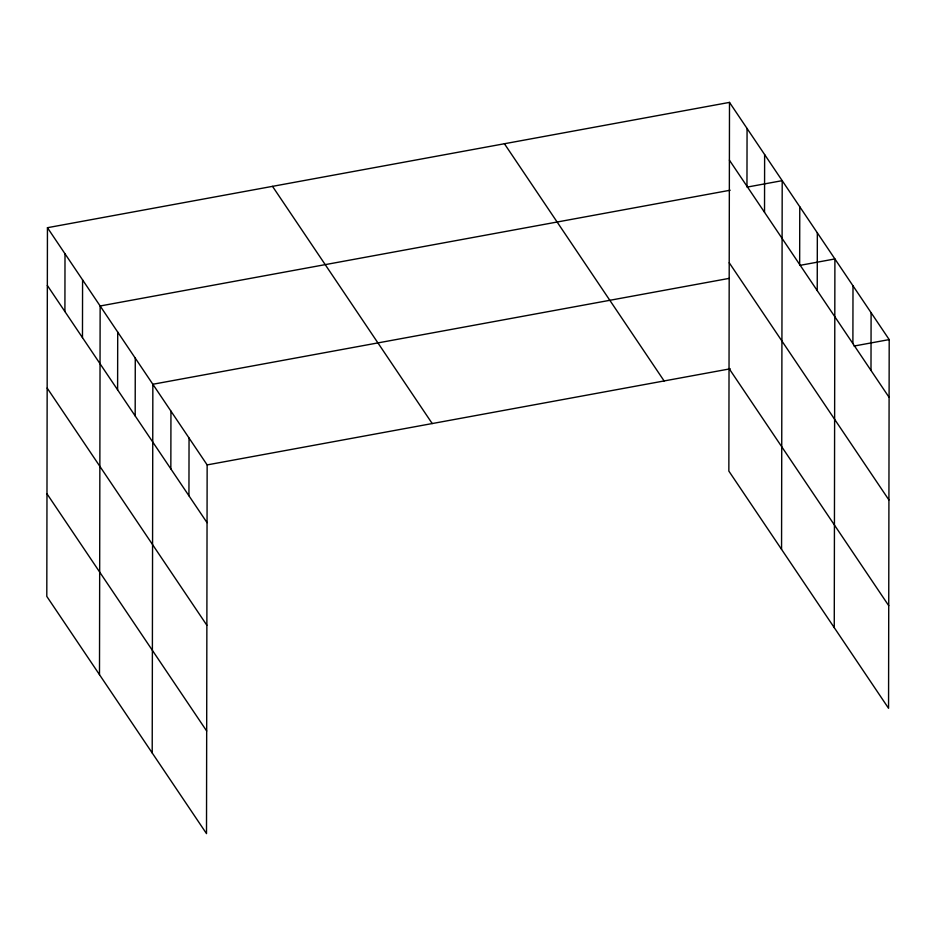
<?xml version="1.0" encoding="UTF-8"?>
<svg xmlns="http://www.w3.org/2000/svg" width="936" height="936" viewBox="0 0 936 936"><rect width="100%" height="100%" fill="white"/><g stroke="black" fill="none" stroke-linecap="round" stroke-linejoin="round"><path stroke-width="1.4" d="M47.443 227.705L46.8 596.407L206.505 833.613L207.149 464.911L47.443 227.705L729.495 102.387L889.2 339.592L888.557 708.295L728.851 471.089L729.495 102.387M64.912 311.548L65.005 253.808M82.473 337.639L82.579 279.899M99.497 674.692L100.14 305.99L730.15 190.23M117.608 389.821L117.714 332.081M135.182 415.912L135.275 358.172M152.205 752.965L152.849 384.263L729.401 278.331M170.843 468.889L170.949 411.15M188.943 495.776L189.049 438.036M746.963 186.217L747.068 128.478M764.525 212.308L764.63 154.569M781.56 549.362L782.203 180.66L747.033 187.118M799.66 264.502L799.765 206.751M817.233 290.593L817.339 232.842M834.257 627.635L834.9 258.944L799.73 265.403M852.895 343.57L853 285.819M870.995 370.445L871.1 312.706M207.149 464.911L730.244 368.796M854.03 346.051L889.2 339.592M729.39 160.126L889.095 397.332M729.214 262.747L888.919 499.953M729.027 368.468L888.732 605.674M504.422 143.746L664.127 380.952M272.516 186.358L432.221 423.552M47.338 285.457L207.043 522.662M47.163 388.066L206.868 625.271M46.975 493.798L206.68 731.004"/></g></svg>
